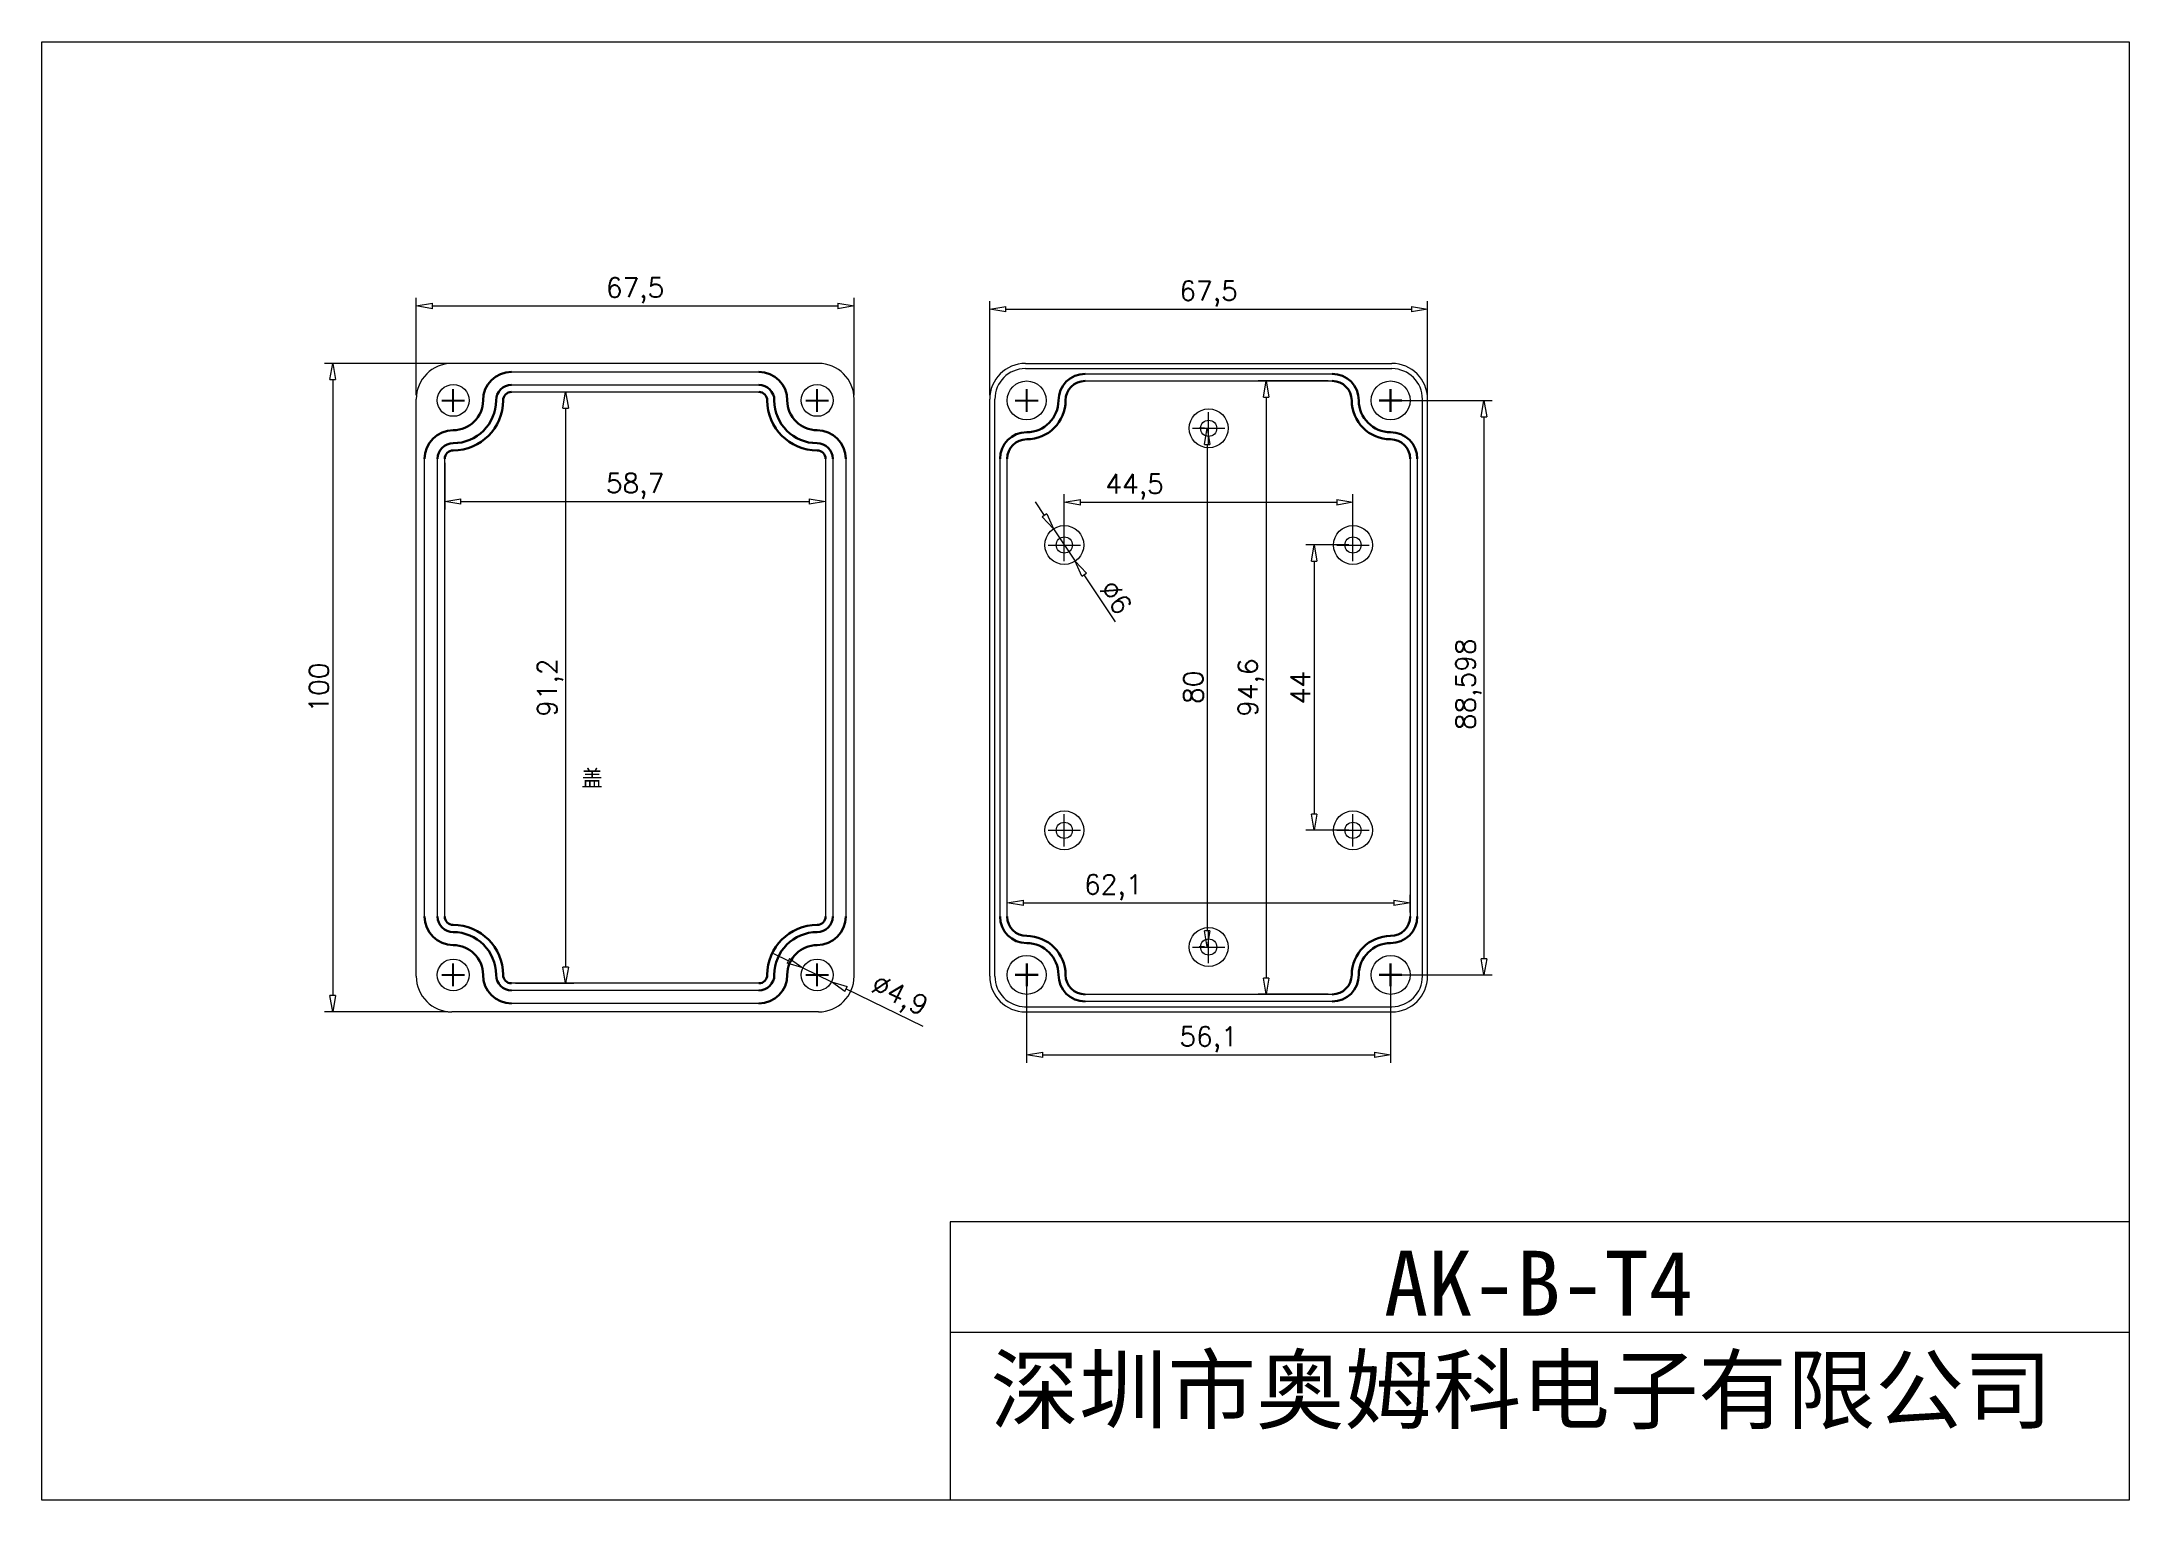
# Model space of a CAD drawing. Header units: millimetres. Extents: x 7116 to 7438, y -503 to -278.
import ezdxf

# ---------------------------------------------------------------- set-up
doc = ezdxf.new("R2010")
doc.units = ezdxf.units.MM
doc.header["$LTSCALE"] = 0.3
doc.linetypes.add('CENTER2', pattern=[28.575, 19.05, -3.175, 3.175, -3.175])
doc.layers.get('0').update_dxf_attribs({"lineweight": 30})
doc.layers.add('A', color=1, linetype='CENTER2')
doc.layers.add('D', color=3, linetype='Continuous', lineweight=15)
doc.styles.get("Standard").update_dxf_attribs({"font": 'txt.shx'})
doc.dimstyles.new('ISO-25', dxfattribs={"dimtxt": 3, "dimasz": 2.5, "dimexe": 1.25, "dimexo": 0.625, "dimtad": 1, "dimdec": 3, "dimtxsty": 'Standard', "dimblk": 'CLOSEDBLANK', "dimcen": 2.5, "dimazin": 0, "dimtfac": 1, "dimtdec": 3, "dimtmove": 0, "dimatfit": 3, "dimfxl": 1, "dimlwd": 15, "dimlwe": 15, "dimarcsym": 0})

# ---------------------------------------------------------------- blocks, each defined once
blk = doc.blocks.new('_ClosedBlank')
at = {"color": 0, "linetype": 'ByBlock', "lineweight": -2}
for p, q in [((-1, 0.17), (0, 0)), ((-1, 0.17), (-1, -0.17)), ((0, 0), (-1, -0.17))]:
    blk.add_line(p, q, dxfattribs=at)
blk = doc.blocks.new('*D14')
at = {"layer": 'D', "color": 0, "linetype": 'ByBlock', "lineweight": 15, "ltscale": 0.3}
for p, q in [((7173.73, -332.52), (7173.73, -317.52)), ((7241.23, -332.52), (7241.23, -317.52)), ((7176.23, -318.77), (7238.73, -318.77))]:
    blk.add_line(p, q, dxfattribs=at)
at = {"layer": 'Defpoints', "color": 0, "linetype": 'ByBlock', "ltscale": 0.3}
for p in [(7241.23, -318.77), (7173.73, -333.14), (7241.23, -333.14)]:
    blk.add_point(p, dxfattribs=at)
at = {"layer": 'D', "color": 0, "linetype": 'ByBlock', "lineweight": 15, "ltscale": 0.3, "xscale": 2.5, "yscale": 2.5, "zscale": 2.5, "rotation": 180}
blk.add_blockref('_ClosedBlank', (7173.73, -318.77), dxfattribs=at)
at = {"layer": 'D', "color": 0, "linetype": 'ByBlock', "lineweight": 15, "ltscale": 0.3, "xscale": 2.5, "yscale": 2.5, "zscale": 2.5}
blk.add_blockref('_ClosedBlank', (7241.23, -318.77), dxfattribs=at)
at = {"layer": 'D', "color": 0, "linetype": 'ByBlock', "ltscale": 0.3, "insert": (7207.48, -316.39), "char_height": 3, "attachment_point": 5}
blk.add_mtext('67,5', dxfattribs=at)
blk = doc.blocks.new('*D16')
at = {"layer": 'D', "color": 0, "linetype": 'ByBlock', "lineweight": 15, "ltscale": 0.3}
for p, q in [((7178.13, -342.97), (7178.13, -350.19)), ((7236.83, -342.97), (7236.83, -350.19)), ((7180.63, -348.94), (7234.33, -348.94))]:
    blk.add_line(p, q, dxfattribs=at)
at = {"layer": 'Defpoints', "color": 0, "linetype": 'ByBlock', "ltscale": 0.3}
for p in [(7178.13, -342.34), (7236.83, -342.34), (7236.83, -348.94)]:
    blk.add_point(p, dxfattribs=at)
at = {"layer": 'D', "color": 0, "linetype": 'ByBlock', "lineweight": 15, "ltscale": 0.3, "xscale": 2.5, "yscale": 2.5, "zscale": 2.5, "rotation": 180}
blk.add_blockref('_ClosedBlank', (7178.13, -348.94), dxfattribs=at)
at = {"layer": 'D', "color": 0, "linetype": 'ByBlock', "lineweight": 15, "ltscale": 0.3, "xscale": 2.5, "yscale": 2.5, "zscale": 2.5}
blk.add_blockref('_ClosedBlank', (7236.83, -348.94), dxfattribs=at)
at = {"layer": 'D', "color": 0, "linetype": 'ByBlock', "ltscale": 0.3, "insert": (7207.48, -346.56), "char_height": 3, "attachment_point": 5}
blk.add_mtext('58,7', dxfattribs=at)
blk = doc.blocks.new('*D17')
at = {"layer": 'D', "color": 0, "linetype": 'ByBlock', "lineweight": 15, "ltscale": 0.3}
for p, q in [((7189.06, -332.04), (7198.01, -332.04)), ((7196.76, -334.54), (7196.76, -420.74)), ((7189.06, -423.24), (7198.01, -423.24))]:
    blk.add_line(p, q, dxfattribs=at)
at = {"layer": 'Defpoints', "color": 0, "linetype": 'ByBlock', "ltscale": 0.3}
for p in [(7188.43, -332.04), (7188.43, -423.24), (7196.76, -423.24)]:
    blk.add_point(p, dxfattribs=at)
at = {"layer": 'D', "color": 0, "linetype": 'ByBlock', "lineweight": 15, "ltscale": 0.3, "xscale": 2.5, "yscale": 2.5, "zscale": 2.5}
for p, rotation in [((7196.76, -332.04), 90), ((7196.76, -423.24), 270)]:
    blk.add_blockref('_ClosedBlank', p, dxfattribs=dict(at, rotation=rotation))
at = {"layer": 'D', "color": 0, "linetype": 'ByBlock', "ltscale": 0.3, "insert": (7194.39, -377.64), "char_height": 3, "attachment_point": 5, "rotation": 90}
blk.add_mtext('91,2', dxfattribs=at)
blk = doc.blocks.new('*D18')
at = {"layer": 'D', "color": 0, "linetype": 'ByBlock', "lineweight": 15, "ltscale": 0.3}
for p, q in [((7273.63, -355.02), (7273.63, -347.81)), ((7276.13, -349.06), (7315.63, -349.06)), ((7318.13, -355.02), (7318.13, -347.81))]:
    blk.add_line(p, q, dxfattribs=at)
at = {"layer": 'Defpoints', "color": 0, "linetype": 'ByBlock', "ltscale": 0.3}
for p in [(7318.13, -349.06), (7273.63, -355.64), (7318.13, -355.64)]:
    blk.add_point(p, dxfattribs=at)
at = {"layer": 'D', "color": 0, "linetype": 'ByBlock', "lineweight": 15, "ltscale": 0.3, "xscale": 2.5, "yscale": 2.5, "zscale": 2.5, "rotation": 180}
blk.add_blockref('_ClosedBlank', (7273.63, -349.06), dxfattribs=at)
at = {"layer": 'D', "color": 0, "linetype": 'ByBlock', "lineweight": 15, "ltscale": 0.3, "xscale": 2.5, "yscale": 2.5, "zscale": 2.5}
blk.add_blockref('_ClosedBlank', (7318.13, -349.06), dxfattribs=at)
at = {"layer": 'D', "color": 0, "linetype": 'ByBlock', "ltscale": 0.3, "insert": (7284.47, -346.68), "char_height": 3, "attachment_point": 5}
blk.add_mtext('44,5', dxfattribs=at)
blk = doc.blocks.new('*D19')
at = {"layer": 'D', "color": 0, "linetype": 'ByBlock', "lineweight": 15, "ltscale": 0.3}
for p, q in [((7295.26, -337.64), (7294.4, -337.64)), ((7295.65, -340.14), (7295.65, -415.14)), ((7295.26, -417.64), (7294.4, -417.64))]:
    blk.add_line(p, q, dxfattribs=at)
at = {"layer": 'Defpoints', "color": 0, "linetype": 'ByBlock', "ltscale": 0.3}
for p in [(7295.88, -337.64), (7295.65, -417.64), (7295.88, -417.64)]:
    blk.add_point(p, dxfattribs=at)
at = {"layer": 'D', "color": 0, "linetype": 'ByBlock', "lineweight": 15, "ltscale": 0.3, "xscale": 2.5, "yscale": 2.5, "zscale": 2.5}
for p, rotation in [((7295.65, -337.64), 90), ((7295.65, -417.64), 270)]:
    blk.add_blockref('_ClosedBlank', p, dxfattribs=dict(at, rotation=rotation))
at = {"layer": 'D', "color": 0, "linetype": 'ByBlock', "ltscale": 0.3, "insert": (7293.53, -377.57), "char_height": 3, "attachment_point": 5, "rotation": 90}
blk.add_mtext('80', dxfattribs=at)
blk = doc.blocks.new('*D20')
at = {"layer": 'D', "color": 0, "linetype": 'ByBlock', "lineweight": 15, "ltscale": 0.3}
for p, q in [((7317.51, -355.64), (7310.89, -355.64)), ((7312.14, -358.14), (7312.14, -397.14)), ((7317.51, -399.64), (7310.89, -399.64))]:
    blk.add_line(p, q, dxfattribs=at)
at = {"layer": 'Defpoints', "color": 0, "linetype": 'ByBlock', "ltscale": 0.3}
for p in [(7318.13, -355.64), (7312.14, -399.64), (7318.13, -399.64)]:
    blk.add_point(p, dxfattribs=at)
at = {"layer": 'D', "color": 0, "linetype": 'ByBlock', "lineweight": 15, "ltscale": 0.3, "xscale": 2.5, "yscale": 2.5, "zscale": 2.5}
for p, rotation in [((7312.14, -355.64), 90), ((7312.14, -399.64), 270)]:
    blk.add_blockref('_ClosedBlank', p, dxfattribs=dict(at, rotation=rotation))
at = {"layer": 'D', "color": 0, "linetype": 'ByBlock', "ltscale": 0.3, "insert": (7310.01, -377.64), "char_height": 3, "attachment_point": 5, "rotation": 90}
blk.add_mtext('44', dxfattribs=at)
blk = doc.blocks.new('*D21')
at = {"layer": 'D', "color": 0, "linetype": 'ByBlock', "lineweight": 15, "ltscale": 0.3}
for p, q in [((7262.13, -332.52), (7262.13, -318.01)), ((7329.63, -332.52), (7329.63, -318.01)), ((7264.63, -319.26), (7327.13, -319.26))]:
    blk.add_line(p, q, dxfattribs=at)
at = {"layer": 'Defpoints', "color": 0, "linetype": 'ByBlock', "ltscale": 0.3}
for p in [(7329.63, -319.26), (7262.13, -333.14), (7329.63, -333.14)]:
    blk.add_point(p, dxfattribs=at)
at = {"layer": 'D', "color": 0, "linetype": 'ByBlock', "lineweight": 15, "ltscale": 0.3, "xscale": 2.5, "yscale": 2.5, "zscale": 2.5, "rotation": 180}
blk.add_blockref('_ClosedBlank', (7262.13, -319.26), dxfattribs=at)
at = {"layer": 'D', "color": 0, "linetype": 'ByBlock', "lineweight": 15, "ltscale": 0.3, "xscale": 2.5, "yscale": 2.5, "zscale": 2.5}
blk.add_blockref('_ClosedBlank', (7329.63, -319.26), dxfattribs=at)
at = {"layer": 'D', "color": 0, "linetype": 'ByBlock', "ltscale": 0.3, "insert": (7295.88, -316.89), "char_height": 3, "attachment_point": 5}
blk.add_mtext('67,5', dxfattribs=at)
blk = doc.blocks.new('*D23')
at = {"layer": 'D', "color": 0, "linetype": 'ByBlock', "lineweight": 15, "ltscale": 0.3}
for p, q in [((7178.61, -327.64), (7159.61, -327.64)), ((7160.86, -330.14), (7160.86, -425.14)), ((7178.61, -427.64), (7159.61, -427.64))]:
    blk.add_line(p, q, dxfattribs=at)
at = {"layer": 'Defpoints', "color": 0, "linetype": 'ByBlock', "ltscale": 0.3}
for p in [(7179.23, -327.64), (7160.86, -427.64), (7179.23, -427.64)]:
    blk.add_point(p, dxfattribs=at)
at = {"layer": 'D', "color": 0, "linetype": 'ByBlock', "lineweight": 15, "ltscale": 0.3, "xscale": 2.5, "yscale": 2.5, "zscale": 2.5}
for p, rotation in [((7160.86, -327.64), 90), ((7160.86, -427.64), 270)]:
    blk.add_blockref('_ClosedBlank', p, dxfattribs=dict(at, rotation=rotation))
at = {"layer": 'D', "color": 0, "linetype": 'ByBlock', "ltscale": 0.3, "insert": (7158.73, -377.64), "char_height": 3, "attachment_point": 5, "rotation": 90}
blk.add_mtext('100', dxfattribs=at)
blk = doc.blocks.new('*D24')
at = {"layer": 'D', "color": 0, "linetype": 'ByBlock', "lineweight": 15, "ltscale": 0.3}
for p, q in [((7267.83, -422.57), (7267.83, -435.51)), ((7323.93, -422.57), (7323.93, -435.51)), ((7270.33, -434.26), (7321.43, -434.26))]:
    blk.add_line(p, q, dxfattribs=at)
at = {"layer": 'Defpoints', "color": 0, "linetype": 'ByBlock', "ltscale": 0.3}
for p in [(7267.83, -421.95), (7323.93, -421.95), (7323.93, -434.26)]:
    blk.add_point(p, dxfattribs=at)
at = {"layer": 'D', "color": 0, "linetype": 'ByBlock', "lineweight": 15, "ltscale": 0.3, "xscale": 2.5, "yscale": 2.5, "zscale": 2.5, "rotation": 180}
blk.add_blockref('_ClosedBlank', (7267.83, -434.26), dxfattribs=at)
at = {"layer": 'D', "color": 0, "linetype": 'ByBlock', "lineweight": 15, "ltscale": 0.3, "xscale": 2.5, "yscale": 2.5, "zscale": 2.5}
blk.add_blockref('_ClosedBlank', (7323.93, -434.26), dxfattribs=at)
at = {"layer": 'D', "color": 0, "linetype": 'ByBlock', "ltscale": 0.3, "insert": (7295.88, -431.89), "char_height": 3, "attachment_point": 5}
blk.add_mtext('56,1', dxfattribs=at)
blk = doc.blocks.new('*D25')
at = {"layer": 'D', "color": 0, "linetype": 'ByBlock', "lineweight": 15, "ltscale": 0.3}
for p, q in [((7324.56, -333.35), (7339.57, -333.35)), ((7338.32, -335.85), (7338.32, -419.44)), ((7324.56, -421.94), (7339.57, -421.94))]:
    blk.add_line(p, q, dxfattribs=at)
at = {"layer": 'Defpoints', "color": 0, "linetype": 'ByBlock', "ltscale": 0.3}
for p in [(7323.93, -333.35), (7323.93, -421.94), (7338.32, -421.94)]:
    blk.add_point(p, dxfattribs=at)
at = {"layer": 'D', "color": 0, "linetype": 'ByBlock', "lineweight": 15, "ltscale": 0.3, "xscale": 2.5, "yscale": 2.5, "zscale": 2.5}
for p, rotation in [((7338.32, -333.35), 90), ((7338.32, -421.94), 270)]:
    blk.add_blockref('_ClosedBlank', p, dxfattribs=dict(at, rotation=rotation))
at = {"layer": 'D', "color": 0, "linetype": 'ByBlock', "ltscale": 0.3, "insert": (7335.94, -377.11), "char_height": 3, "attachment_point": 5, "rotation": 90}
blk.add_mtext('88,598', dxfattribs=at)
blk = doc.blocks.new('*D26')
at = {"layer": 'D', "color": 0, "linetype": 'ByBlock', "lineweight": 15, "ltscale": 0.3}
for p, q in [((7270.58, -351.07), (7269.19, -348.99)), ((7271.97, -353.15), (7275.3, -358.14)), ((7281.55, -367.49), (7276.69, -360.22))]:
    blk.add_line(p, q, dxfattribs=at)
at = {"layer": 'Defpoints', "color": 0, "linetype": 'ByBlock', "ltscale": 0.3}
for p in [(7271.97, -353.15), (7275.3, -358.14)]:
    blk.add_point(p, dxfattribs=at)
at = {"layer": 'D', "color": 0, "linetype": 'ByBlock', "lineweight": 15, "ltscale": 0.3, "xscale": 2.5, "yscale": 2.5, "zscale": 2.5}
for p, rotation in [((7271.97, -353.15), 303.7391215894131), ((7275.3, -358.14), 123.7391215894131)]:
    blk.add_blockref('_ClosedBlank', p, dxfattribs=dict(at, rotation=rotation))
at = {"layer": 'D', "color": 0, "linetype": 'ByBlock', "ltscale": 0.3, "insert": (7281.58, -363.71), "char_height": 3, "attachment_point": 5, "rotation": 303.7391}
blk.add_mtext('∅6', dxfattribs=at)
blk = doc.blocks.new('*D27')
at = {"layer": 'D', "color": 0, "linetype": 'ByBlock', "lineweight": 15, "ltscale": 0.3}
for p, q in [((7231.08, -419.78), (7228.84, -418.68)), ((7233.33, -420.87), (7237.74, -423.02)), ((7251.9, -429.92), (7239.98, -424.11))]:
    blk.add_line(p, q, dxfattribs=at)
at = {"layer": 'Defpoints', "color": 0, "linetype": 'ByBlock', "ltscale": 0.3}
for p in [(7233.33, -420.87), (7237.74, -423.02)]:
    blk.add_point(p, dxfattribs=at)
at = {"layer": 'D', "color": 0, "linetype": 'ByBlock', "lineweight": 15, "ltscale": 0.3, "xscale": 2.5, "yscale": 2.5, "zscale": 2.5}
for p, rotation in [((7233.33, -420.87), 334.0288278586939), ((7237.74, -423.02), 154.0288278586939)]:
    blk.add_blockref('_ClosedBlank', p, dxfattribs=dict(at, rotation=rotation))
at = {"layer": 'D', "color": 0, "linetype": 'ByBlock', "ltscale": 0.3, "insert": (7248.1, -425.43), "char_height": 3, "attachment_point": 5, "rotation": 334.0288}
blk.add_mtext('∅4,9', dxfattribs=at)
blk = doc.blocks.new('*D28')
at = {"layer": 'D', "color": 0, "linetype": 'ByBlock', "lineweight": 15, "ltscale": 0.3}
for p, q in [((7264.83, -412.32), (7264.83, -409.58)), ((7267.33, -410.83), (7324.43, -410.83)), ((7326.93, -412.32), (7326.93, -409.58))]:
    blk.add_line(p, q, dxfattribs=at)
at = {"layer": 'Defpoints', "color": 0, "linetype": 'ByBlock', "ltscale": 0.3}
for p in [(7326.93, -410.83), (7264.83, -412.94), (7326.93, -412.94)]:
    blk.add_point(p, dxfattribs=at)
at = {"layer": 'D', "color": 0, "linetype": 'ByBlock', "lineweight": 15, "ltscale": 0.3, "xscale": 2.5, "yscale": 2.5, "zscale": 2.5, "rotation": 180}
blk.add_blockref('_ClosedBlank', (7264.83, -410.83), dxfattribs=at)
at = {"layer": 'D', "color": 0, "linetype": 'ByBlock', "lineweight": 15, "ltscale": 0.3, "xscale": 2.5, "yscale": 2.5, "zscale": 2.5}
blk.add_blockref('_ClosedBlank', (7326.93, -410.83), dxfattribs=at)
at = {"layer": 'D', "color": 0, "linetype": 'ByBlock', "ltscale": 0.3, "insert": (7281.19, -408.45), "char_height": 3, "attachment_point": 5}
blk.add_mtext('62,1', dxfattribs=at)
blk = doc.blocks.new('*D29')
at = {"layer": 'D', "color": 0, "linetype": 'ByBlock', "lineweight": 15, "ltscale": 0.3}
for p, q in [((7314.31, -330.34), (7303.51, -330.34)), ((7304.76, -332.84), (7304.76, -422.44)), ((7314.31, -424.94), (7303.51, -424.94))]:
    blk.add_line(p, q, dxfattribs=at)
at = {"layer": 'Defpoints', "color": 0, "linetype": 'ByBlock', "ltscale": 0.3}
for p in [(7314.93, -330.34), (7304.76, -424.94), (7314.93, -424.94)]:
    blk.add_point(p, dxfattribs=at)
at = {"layer": 'D', "color": 0, "linetype": 'ByBlock', "lineweight": 15, "ltscale": 0.3, "xscale": 2.5, "yscale": 2.5, "zscale": 2.5}
for p, rotation in [((7304.76, -330.34), 90), ((7304.76, -424.94), 270)]:
    blk.add_blockref('_ClosedBlank', p, dxfattribs=dict(at, rotation=rotation))
at = {"layer": 'D', "color": 0, "linetype": 'ByBlock', "ltscale": 0.3, "insert": (7302.39, -377.64), "char_height": 3, "attachment_point": 5, "rotation": 90}
blk.add_mtext('94,6', dxfattribs=at)

msp = doc.modelspace()

# ---------------------------------------------------------------- linework, layer by layer
at = {"color": 7, "lineweight": 20, "ltscale": 0.3}
for p, q in [((7188.4337, -328.9436), (7226.5337, -328.9436)), ((7188.4337, -330.9436), (7226.5337, -330.9436)), ((7276.8337, -329.2436), (7314.9337, -329.2436)), ((7276.8337, -330.3436), (7314.9337, -330.3436)), ((7188.4337, -332.0436), (7226.5337, -332.0436)), ((7175.0337, -412.9436), (7175.0337, -342.3436)), ((7177.0337, -412.9436), (7177.0337, -342.3436)), ((7178.1337, -412.9436), (7178.1337, -342.3436)), ((7236.8337, -342.3436), (7236.8337, -412.9436)), ((7237.9337, -342.3436), (7237.9337, -412.9436)), ((7239.9337, -342.3436), (7239.9337, -412.9436)), ((7263.7337, -412.9436), (7263.7337, -342.3436)), ((7264.8337, -412.9436), (7264.8337, -342.3436)), ((7326.9337, -342.3436), (7326.9337, -412.9436)), ((7328.0337, -342.3436), (7328.0337, -412.9436)), ((7226.5337, -423.2436), (7188.4337, -423.2436)), ((7226.5337, -424.3436), (7188.4337, -424.3436)), ((7226.5337, -426.3436), (7188.2837, -426.3436)), ((7314.9337, -424.9436), (7276.8337, -424.9436)), ((7314.9337, -426.0436), (7276.8337, -426.0436))]:
    msp.add_line(p, q, dxfattribs=at)
at = {"color": 7}
for p, q in [((7322.1837, -333.3456), (7325.6837, -333.3456)), ((7323.9337, -335.0956), (7323.9337, -331.5956)), ((7267.8337, -423.6956), (7267.8337, -420.1956)), ((7323.9337, -423.6956), (7323.9337, -420.1956)), ((7266.0837, -421.9456), (7269.5837, -421.9456)), ((7322.1837, -421.9456), (7325.6837, -421.9456))]:
    msp.add_line(p, q, dxfattribs=at)
at = {"color": 7, "ltscale": 0.3}
for centre, radius, start, end in [((7188.4337, -333.3436), 4.4, 90, 180), ((7188.4337, -333.3436), 2.4, 90, 180), ((7226.5337, -333.3436), 4.4, 0, 90), ((7226.5337, -333.3436), 2.4, 0, 90), ((7276.8337, -333.3436), 4.1, 90, 180), ((7276.8337, -333.3436), 3, 90, 180), ((7314.9337, -333.3436), 4.1, 0, 90), ((7314.9337, -333.3436), 3, 0, 90), ((7179.4337, -333.3436), 4.6, 270, 0), ((7179.4337, -333.3436), 7.7, 270, 0), ((7179.4337, -333.3436), 6.6, 270, 0), ((7188.4337, -333.3436), 1.3, 90, 180), ((7226.5337, -333.3436), 1.3, 0, 90), ((7235.5337, -333.3436), 7.7, 180, 270), ((7235.5337, -333.3436), 6.6, 180, 270), ((7235.5337, -333.3436), 4.6, 180, 270), ((7267.8337, -333.3436), 6, 270, 0), ((7267.8337, -333.3436), 4.9, 270, 0), ((7323.9337, -333.3436), 6, 180, 270), ((7323.9337, -333.3436), 4.9, 180, 270), ((7179.4337, -342.3436), 4.4, 90, 180), ((7179.4337, -342.3436), 2.4, 90, 180), ((7179.4337, -342.3436), 1.3, 90, 180), ((7235.5337, -342.3436), 4.4, 0, 90), ((7235.5337, -342.3436), 2.4, 0, 90), ((7235.5337, -342.3436), 1.3, 0, 90), ((7267.8337, -342.3436), 4.1, 90, 180), ((7267.8337, -342.3436), 3, 90, 180), ((7323.9337, -342.3436), 4.1, 0, 90), ((7323.9337, -342.3436), 3, 0, 90), ((7179.4337, -412.9436), 4.4, 180, 270), ((7179.4337, -412.9436), 2.4, 180, 270), ((7179.4337, -412.9436), 1.3, 180, 270), ((7179.4337, -421.9436), 7.7, 0, 90), ((7235.5337, -421.9436), 7.7, 90, 180), ((7235.5337, -412.9436), 4.4, 270, 0), ((7235.5337, -412.9436), 1.3, 270, 0), ((7235.5337, -412.9436), 2.4, 270, 0), ((7267.8337, -412.9436), 4.1, 180, 270), ((7267.8337, -412.9436), 3, 180, 270), ((7323.9337, -412.9436), 3, 270, 0), ((7323.9337, -412.9436), 4.1, 270, 0), ((7179.4337, -421.9436), 6.6, 0, 90), ((7179.4337, -421.9436), 4.6, 0, 90), ((7235.5337, -421.9436), 6.6, 90, 180), ((7235.5337, -421.9436), 4.6, 90, 180), ((7267.8337, -421.9436), 6, 0, 90), ((7267.8337, -421.9436), 4.9, 0, 90), ((7323.9337, -421.9436), 6, 90, 180), ((7323.9337, -421.9436), 4.9, 90, 180), ((7188.4337, -421.9436), 4.4, 180, 270), ((7188.4337, -421.9436), 2.4, 180, 270), ((7188.4337, -421.9436), 1.3, 180, 270), ((7226.5337, -421.9436), 4.4, 270, 0), ((7226.5337, -421.9436), 1.3, 270, 0), ((7226.5337, -421.9436), 2.4, 270, 0), ((7276.8337, -421.9436), 4.1, 180, 270), ((7276.8337, -421.9436), 3, 180, 270), ((7314.9337, -421.9436), 3, 270, 0), ((7314.9337, -421.9436), 4.1, 270, 0)]:
    msp.add_arc(centre, radius, start, end, dxfattribs=at)
at = {"layer": 'A', "color": 7}
for p, q in [((7177.6837, -333.3456), (7181.1837, -333.3456)), ((7179.4337, -335.0956), (7179.4337, -331.5956)), ((7233.7837, -333.3456), (7237.2837, -333.3456)), ((7235.5337, -335.0956), (7235.5337, -331.5956)), ((7266.0837, -333.3456), (7269.5837, -333.3456)), ((7267.8337, -335.0956), (7267.8337, -331.5956)), ((7179.4337, -423.6956), (7179.4337, -420.1956)), ((7235.5337, -423.6956), (7235.5337, -420.1956)), ((7177.6837, -421.9456), (7181.1837, -421.9456)), ((7233.7837, -421.9456), (7237.2837, -421.9456))]:
    msp.add_line(p, q, dxfattribs=at)
at = {"layer": 'D', "color": 7, "linetype": 'ByBlock', "ltscale": 0.3}
for p, q in [((7235.7337, -327.6436), (7179.2337, -327.6436)), ((7267.6337, -327.6436), (7324.1337, -327.6436)), ((7267.6337, -328.4436), (7324.1337, -328.4436)), ((7173.7337, -422.1436), (7173.7337, -333.1436)), ((7241.2337, -422.1436), (7241.2337, -333.1436)), ((7262.1337, -422.1436), (7262.1337, -333.1436)), ((7262.9337, -422.1436), (7262.9337, -333.1436)), ((7328.8337, -422.1436), (7328.8337, -333.1436)), ((7329.6337, -422.1436), (7329.6337, -333.1436)), ((7235.7337, -427.6436), (7179.2337, -427.6436)), ((7267.4837, -426.8436), (7324.1337, -426.8436)), ((7267.4837, -427.6436), (7324.1337, -427.6436)), ((7437.7935, -460.0356), (7256.0255, -460.0356)), ((7256.0255, -460.0356), (7256.0255, -502.9702)), ((7437.7935, -477.0968), (7256.0255, -477.0968))]:
    msp.add_line(p, q, dxfattribs=at)
at = {"layer": 'D', "color": 7, "linetype": 'ByBlock'}
for p, q in [((7293.3837, -337.6436), (7298.3837, -337.6436)), ((7293.3837, -337.6436), (7298.3837, -337.6436)), ((7295.8837, -340.1436), (7295.8837, -335.1436)), ((7273.6337, -358.1436), (7273.6337, -353.1436)), ((7318.1337, -358.1436), (7318.1337, -353.1436)), ((7271.1337, -355.6436), (7276.1337, -355.6436)), ((7315.6337, -355.6436), (7320.6337, -355.6436)), ((7273.6337, -402.1436), (7273.6337, -397.1436)), ((7318.1337, -402.1436), (7318.1337, -397.1436)), ((7271.1337, -399.6436), (7276.1337, -399.6436)), ((7315.6337, -399.6436), (7320.6337, -399.6436)), ((7293.3837, -417.6436), (7298.3837, -417.6436)), ((7295.8837, -420.1436), (7295.8837, -415.1436))]:
    msp.add_line(p, q, dxfattribs=at)
at = {"layer": 'D', "color": 7, "linetype": 'ByBlock', "ltscale": 0.3}
msp.add_lwpolyline([(7116.0089, -278.0225), (7437.7935, -278.0225), (7437.7935, -502.9702), (7116.0089, -502.9702)], close=True, dxfattribs=at)
for centre, radius in [((7179.4337, -333.3456), 2.45), ((7235.5337, -333.3456), 2.45), ((7267.8337, -333.3456), 3), ((7323.9337, -333.3456), 3), ((7295.8837, -337.6436), 3), ((7295.8837, -337.6436), 1.25), ((7273.6337, -355.6436), 3), ((7318.1337, -355.6436), 3), ((7273.6337, -355.6436), 1.25), ((7318.1337, -355.6436), 1.25), ((7273.6337, -399.6436), 3), ((7273.6337, -399.6436), 1.25), ((7318.1337, -399.6436), 3), ((7318.1337, -399.6436), 1.25), ((7295.8837, -417.6436), 3), ((7295.8837, -417.6436), 1.25), ((7179.4337, -421.9456), 2.45), ((7235.5337, -421.9456), 2.45), ((7267.8337, -421.9456), 3), ((7323.9337, -421.9456), 3)]:
    msp.add_circle(centre, radius, dxfattribs=at)
for centre, radius, start, end in [((7179.2337, -333.1436), 5.5, 90, 180), ((7235.7337, -333.1436), 5.5, 0, 90), ((7267.6337, -333.1436), 5.5, 90, 180), ((7324.1337, -333.1436), 5.5, 0, 90), ((7267.6337, -333.1436), 4.7, 90, 180), ((7324.1337, -333.1436), 4.7, 0, 90), ((7179.2337, -422.1436), 5.5, 180, 270), ((7235.7337, -422.1436), 5.5, 270, 0), ((7267.6337, -422.1436), 5.5, 180, 270), ((7267.6337, -422.1436), 4.7, 180, 270), ((7324.1337, -422.1436), 4.7, 270, 0), ((7324.1337, -422.1436), 5.5, 270, 0)]:
    msp.add_arc(centre, radius, start, end, dxfattribs=at)

# ---------------------------------------------------------------- texts
at = {"layer": 'D', "color": 7, "linetype": 'ByBlock', "ltscale": 0.3, "attachment_point": 1}
for s, insert, char_height, width in [('{\\fTxt|b0|i0|c134|p2;盖}', (7199.2148, -390.3387), 2.5, 29.9895), ('{\\fSimSun|b0|i0|c134|p2;AK-B-T4}', (7322.9142, -464.4939), 10, 189.403197), ('{\\fSimSun|b0|i0|c134|p2;深圳市奥姆科电子有限公司}', (7262.2523, -480.9372), 10, 189.403197)]:
    msp.add_mtext(s, dxfattribs=dict(at, insert=insert, char_height=char_height, width=width))

# ---------------------------------------------------------------- dimensions: what is measured, and where the dimension line sits
at = {"layer": 'D', "color": 7, "linetype": 'ByBlock', "ltscale": 0.3}
for base, p1, p2, picture, middle in [((7241.2337, -318.77), (7173.7337, -333.1436), (7241.2337, -333.1436), '*D14', (7207.4837, -316.395)), ((7329.6337, -319.2605), (7262.1337, -333.1436), (7329.6337, -333.1436), '*D21', (7295.8837, -316.8855)), ((7236.8337, -348.9387), (7178.1337, -342.3436), (7236.8337, -342.3436), '*D16', (7207.4837, -346.5637)), ((7323.9337, -434.2623), (7267.8337, -421.9456), (7323.9337, -421.9456), '*D24', (7295.8837, -431.8873))]:
    dim = msp.add_linear_dim(base=base, p1=p1, p2=p2, dimstyle='ISO-25', dxfattribs=at)
    dim.commit()
    dim.dimension.update_dxf_attribs({"geometry": picture, "text_midpoint": middle})
for base, p1, p2, picture, middle in [((7160.8587, -427.6436), (7179.2337, -327.6436), (7179.2337, -427.6436), '*D23', (7158.7337, -377.6436)), ((7304.7648, -424.9436), (7314.9337, -330.3436), (7314.9337, -424.9436), '*D29', (7302.3898, -377.6436)), ((7196.7609, -423.2436), (7188.4337, -332.0436), (7188.4337, -423.2436), '*D17', (7194.3859, -377.6436)), ((7312.136, -399.6436), (7318.1337, -355.6436), (7318.1337, -399.6436), '*D20', (7310.011, -377.6436))]:
    dim = msp.add_linear_dim(base=base, p1=p1, p2=p2, angle=90, dimstyle='ISO-25', dxfattribs=at)
    dim.commit()
    dim.dimension.update_dxf_attribs({"geometry": picture, "text_midpoint": middle})
for base, p1, p2, picture, middle in [((7338.3165, -421.9436), (7323.9337, -333.3456), (7323.9337, -421.9436), '*D25', (7338.3165, -377.1077)), ((7295.6519, -417.6436), (7295.8837, -337.6436), (7295.8837, -417.6436), '*D19', (7295.6519, -377.5716))]:
    dim = msp.add_linear_dim(base=base, p1=p1, p2=p2, angle=90, dimstyle='ISO-25', dxfattribs=at)
    dim.commit()
    dim.dimension.update_dxf_attribs({"geometry": picture, "text_midpoint": middle, "dimtype": 160})
for base, p1, p2, picture, middle in [((7318.1337, -349.0573), (7273.6337, -355.6436), (7318.1337, -355.6436), '*D18', (7284.4743, -349.0573)), ((7326.9337, -410.8259), (7264.8337, -412.9436), (7326.9337, -412.9436), '*D28', (7281.1907, -410.8259))]:
    dim = msp.add_linear_dim(base=base, p1=p1, p2=p2, dimstyle='ISO-25', dxfattribs=at)
    dim.commit()
    dim.dimension.update_dxf_attribs({"geometry": picture, "text_midpoint": middle, "dimtype": 160})
for p1, p2, picture, middle in [((7271.9674, -353.1489), (7275.2999, -358.1383), '*D26', (7279.8126, -364.8949)), ((7233.3311, -420.8727), (7237.7362, -423.0185), '*D27', (7247.0635, -427.5619))]:
    dim = msp.add_diameter_dim_2p(p1=p1, p2=p2, dimstyle='ISO-25', dxfattribs=at)
    dim.commit()
    dim.dimension.update_dxf_attribs({"geometry": picture, "text_midpoint": middle})

doc.saveas('drawing.dxf')
